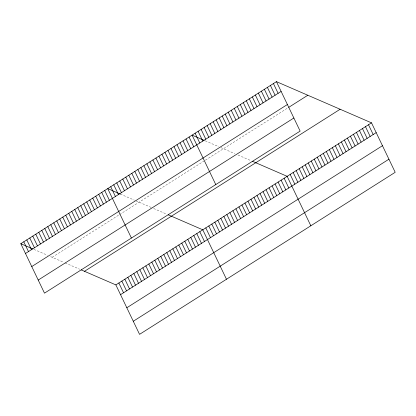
<?xml version="1.0" encoding="UTF-8"?>
<svg xmlns="http://www.w3.org/2000/svg" width="416" height="416" viewBox="0 0 416 416"><rect width="100%" height="100%" fill="white"/><g stroke="black" fill="none" stroke-linecap="round" stroke-linejoin="round"><path stroke-width="0.31" stroke-dasharray="2.08 1.56" d="M52.172 257.296L119.111 214.864M119.61 214.547L203.871 161.138M205.374 160.181L288.231 107.661M205.156 140.795L218.748 146.682M220.839 147.592L234.764 153.624M237.999 155.028L250.926 160.628M120.266 194.043L134.384 200.158M135.954 200.84L151.481 207.568M153.634 208.504L166.561 214.105M33.873 249.366L47.466 255.258M50.601 256.615L63.482 262.2M65.099 262.902L79.643 269.204"/><path stroke-width="0.62" d="M276.448 81.65L300.139 131.102L44.491 293.15L20.8 243.703L276.448 81.65L371.509 122.85L395.2 172.297L139.552 334.35L115.861 284.898L81.26 269.906M25.48 253.474L281.128 91.421M31.756 266.568L287.399 104.515M288.735 107.344L307.814 95.248M38.22 280.056L293.862 118.009M84.49 271.305L340.137 109.252M115.861 284.898L371.509 122.85M120.541 294.668L376.189 132.621M126.818 307.762L382.465 145.714M133.281 321.256L388.929 159.203M204.11 140.338L192.083 135.127L215.774 184.579M252.543 161.33L287.144 176.327L310.835 225.774M120.266 194.043L107.718 188.604L131.409 238.051M168.178 214.807L202.784 229.804L226.476 279.25M20.8 243.703L32.828 248.914M368.493 124.758L373.178 134.529M365.482 126.672L370.162 136.438M362.471 128.58L367.151 138.351M359.455 130.489L364.135 140.26M356.444 132.397L361.124 142.168M353.428 134.311L358.114 144.082M350.418 136.219L355.098 145.99M347.407 138.128L352.087 147.898M344.391 140.036L349.071 149.807M341.38 141.95L346.06 151.72M338.364 143.858L343.049 153.629M335.353 145.766L340.033 155.537M332.337 147.68L337.022 157.451M329.326 149.588L334.006 159.359M326.316 151.497L330.996 161.268M323.3 153.405L327.98 163.176M320.289 155.319L324.969 165.09M317.273 157.227L321.958 166.998M314.262 159.136L318.942 168.906M311.251 161.049L315.931 170.82M273.432 83.559L278.112 93.33M308.235 162.958L312.915 172.728M270.421 85.472L275.101 95.243M305.224 164.866L309.904 174.637M267.405 87.381L272.09 97.152M302.208 166.774L306.894 176.545M264.394 89.289L269.074 99.06M299.198 168.688L303.878 178.459M261.383 91.203L266.063 100.974M296.182 170.596L300.867 180.367M258.367 93.111L263.047 102.882M293.171 172.505L297.851 182.276M255.356 95.02L260.036 104.79M290.16 174.418L294.84 184.189M252.34 96.928L257.026 106.699M249.33 98.842L254.01 108.612M284.133 178.235L288.813 188.006M246.314 100.75L250.999 110.521M281.117 180.144L285.802 189.914M243.303 102.658L247.983 112.429M278.106 182.057L282.786 191.828M240.292 104.572L244.972 114.343M275.096 183.966L279.776 193.736M237.276 106.48L241.956 116.251M272.08 185.874L276.76 195.645M234.265 108.389L238.945 118.16M269.069 187.788L273.749 197.558M231.249 110.297L235.934 120.068M266.053 189.696L270.738 199.467M228.238 112.211L232.918 121.982M263.042 191.604L267.722 201.375M225.228 114.119L229.908 123.89M260.026 193.513L264.711 203.284M222.212 116.028L226.892 125.798M257.015 195.426L261.695 205.197M219.201 117.941L223.881 127.712M254.004 197.335L258.684 207.106M216.185 119.85L220.87 129.62M250.988 199.243L255.668 209.014M213.174 121.758L217.854 131.529M247.978 201.157L252.658 210.928M210.158 123.666L214.843 133.437M244.962 203.065L249.647 212.836M207.147 125.58L211.827 135.351M241.951 204.974L246.631 214.744M204.136 127.488L208.816 137.259M238.94 206.882L243.62 216.653M201.12 129.397L205.8 139.168M235.924 208.796L240.604 218.566M198.11 131.31L202.79 141.081M232.913 210.704L237.593 220.475M195.094 133.219L199.779 142.99M229.897 212.612L234.582 222.383M226.886 214.526L231.566 224.297M189.072 137.036L193.752 146.806M223.87 216.434L228.556 226.205M186.056 138.949L190.736 148.72M220.86 218.343L225.54 228.114M183.045 140.858L187.725 150.628M217.849 220.251L222.529 230.022M180.029 142.766L184.714 152.537M214.833 222.165L219.513 231.936M177.018 144.68L181.698 154.45M211.822 224.073L216.502 233.844M174.002 146.588L178.688 156.359M208.806 225.982L213.491 235.752M170.992 148.496L175.672 158.267M205.795 227.895L210.475 237.666M167.981 150.405L172.661 160.176M164.965 152.318L169.645 162.089M199.784 231.702L204.464 241.472M161.954 154.227L166.634 163.998M196.789 233.605L201.469 243.376M158.938 156.135L163.623 165.906M193.788 235.503L198.474 245.274M155.927 158.049L160.607 167.82M190.793 237.401L195.473 247.172M152.916 159.957L157.596 169.728M187.798 239.304L192.478 249.075M149.9 161.866L154.58 171.636M184.798 241.202L189.478 250.973M146.89 163.774L151.57 173.545M181.802 243.1L186.482 252.871M143.874 165.688L148.559 175.458M178.802 245.003L183.487 254.774M140.863 167.596L145.543 177.367M175.807 246.901L180.487 256.672M137.847 169.504L142.532 179.275M172.812 248.804L177.492 258.57M134.836 171.418L139.516 181.189M169.811 250.702L174.496 260.473M131.825 173.326L136.505 183.097M166.816 252.6L171.496 262.371M128.809 175.235L133.489 185.006M163.816 254.504L168.501 264.274M125.798 177.143L130.478 186.914M160.82 256.402L165.5 266.172M122.782 179.057L127.468 188.828M157.825 258.3L162.505 268.07M119.772 180.965L124.452 190.736M154.825 260.203L159.51 269.974M116.761 182.874L121.441 192.644M151.83 262.101L156.51 271.872M113.745 184.787L118.425 194.553M148.834 263.999L153.514 273.77M110.734 186.696L115.414 196.466M145.834 265.902L150.514 275.673M142.839 267.8L147.519 277.571M104.723 190.502L109.403 200.273M139.838 269.703L144.524 279.469M101.728 192.405L106.408 202.176M136.843 271.601L141.523 281.372M98.727 194.303L103.407 204.074M133.848 273.499L138.528 283.27M95.732 196.206L100.412 205.977M130.848 275.402L135.528 285.173M92.732 198.104L97.417 207.875M127.852 277.3L132.532 287.071M89.736 200.002L94.416 209.773M124.852 279.198L129.537 288.969M86.741 201.906L91.421 211.676M121.857 281.102L126.537 290.872M83.741 203.804L88.421 213.574M118.862 283L123.542 292.77M80.746 205.702L85.426 215.472M77.745 207.605L82.43 217.376M74.75 209.503L79.43 219.274M71.755 211.401L76.435 221.172M68.754 213.304L73.434 223.075M65.759 215.202L70.439 224.973M62.759 217.105L67.444 226.876M59.764 219.003L64.444 228.774M56.768 220.901L61.448 230.672M53.768 222.804L58.453 232.575M50.773 224.702L55.453 234.473M47.778 226.6L52.458 236.371M44.777 228.504L49.457 238.274M41.782 230.402L46.462 240.172M38.782 232.305L43.467 242.07M35.786 234.203L40.466 243.974M32.791 236.101L37.471 245.872M29.791 238.004L34.471 247.775M26.796 239.902L31.476 249.673M23.795 241.8L28.48 251.571"/></g></svg>
